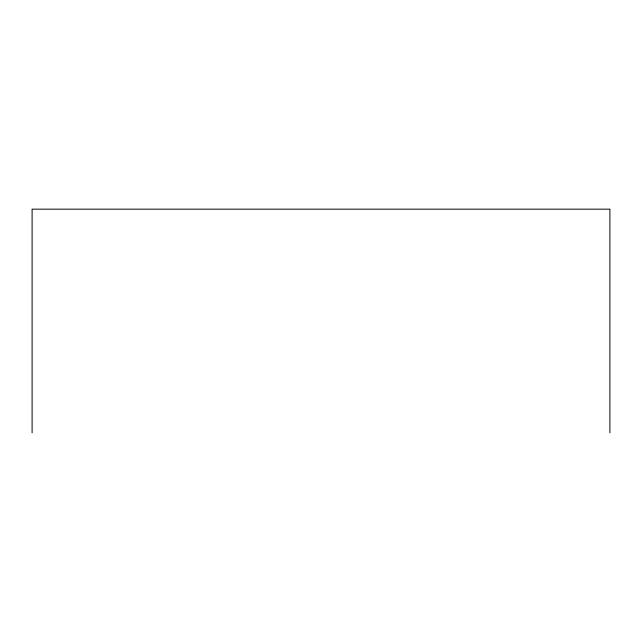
<?xml version="1.0" encoding="UTF-8"?>
<svg xmlns="http://www.w3.org/2000/svg" width="642" height="642" viewBox="0 0 642 642"><rect width="100%" height="100%" fill="white"/><g stroke="black" fill="none" stroke-linecap="round" stroke-linejoin="round"><path stroke-width="0.96" d="M609.9 432.836L609.9 209.164L32.1 209.164L32.1 432.836"/></g></svg>
